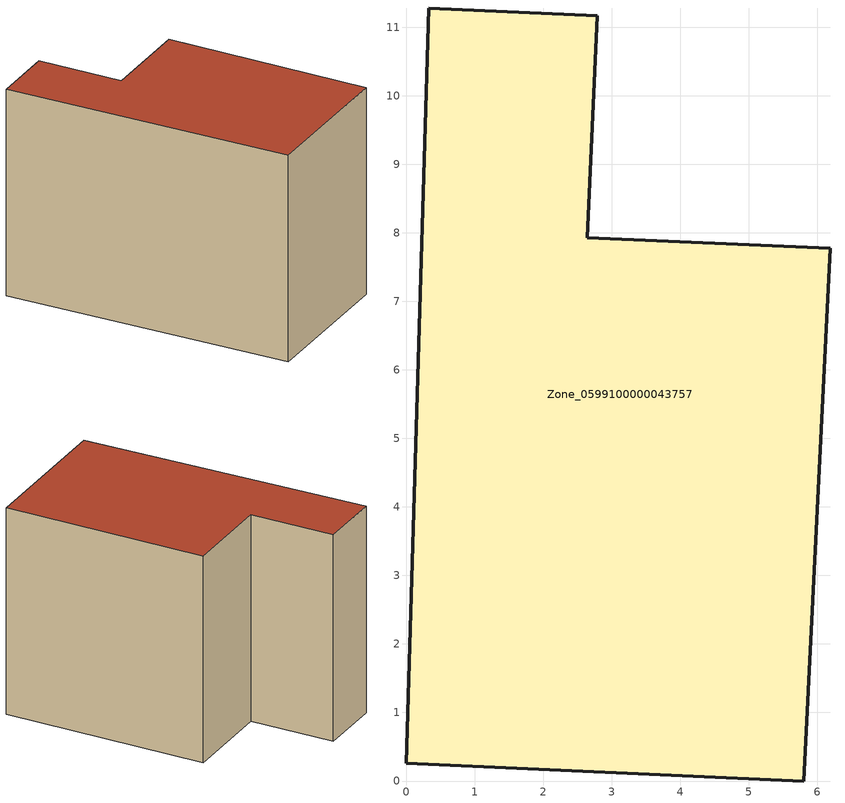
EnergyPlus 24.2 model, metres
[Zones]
Zone_0599100000043757
 floor ground (C_G): 0,0.26 0.33,11.28 2.79,11.17 2.64,7.93 6.19,7.77 5.8,0 z0.85
 wall outside (C_F): 0.33,11.28 0,0.26 5.8,0 6.19,7.77 2.64,7.93 2.79,11.17 0.33,11.28 z0.85:8.94
 roof outside (C_R): 0,0.26 5.8,0 6.19,7.77 2.64,7.93 2.79,11.17 0.33,11.28 z8.94
[BUILDING]
Pand.0599100000043757: North Axis=0; Terrain=City; Loads Convergence Tolerance Value=0.04; Temperature Convergence Tolerance Value=0.4; Solar Distribution=FullExterior; Maximum Number of Warmup Days=25; Minimum Number of Warmup Days=1
[Site:Location]
Rotterdam.The.Hague.AP_ZH_NLD Design_Conditions: Latitude=51.96; Longitude=4.45; Time Zone=1; Elevation=-4.5
[SITE:GROUNDTEMPERATURE:BUILDINGSURFACE]
18, 18, 18, 18, 18, 18, 18, 18, 18, 18, 18, 18
[MATERIAL] Thermal Absorptance=0.9; Solar Absorptance=0.7; Visible Absorptance=0.7
Name | Roughness | Thickness | Conductivity | Density | Specific Heat
G.TI.1975-1991 | MediumSmooth | 0.15 | 0.288461 | 540 | 1210
F.TI.1975-1991 | Rough | 0.3 | 0.230769 | 1920 | 840
R.TI.1975-1991 | MediumRough | 0.2 | 0.153846 | 1500 | 1000
[CONSTRUCTION]
C_G: G.TI.1975-1991
C_F: F.TI.1975-1991
C_R: R.TI.1975-1991
[ZONE]
Zone_0599100000043757: Type=1; Multiplier=1; Ceiling Height=Autocalculate; Volume=Autocalculate; Floor Area=autocalculate; Part of Total Floor Area=Yes
[ZONEINFILTRATION:DESIGNFLOWRATE]
Infil_Zone_0599100000043757: Zone or ZoneList or Space or SpaceList=Zone_0599100000043757; Schedule=AlwaysOn; Design Flow Rate Calculation Method=Flow/Area; Flow Rate per Floor Area=0.003; Constant Term Coefficient=1; Temperature Term Coefficient=0; Velocity Term Coefficient=0; Velocity Squared Term Coefficient=0
[HVACTEMPLATE:ZONE:IDEALLOADSAIRSYSTEM]
Zone_0599100000043757: Maximum Heating Supply Air Temperature=50; Minimum Cooling Supply Air Temperature=13; Maximum Heating Supply Air Humidity Ratio=0.0156; Minimum Cooling Supply Air Humidity Ratio=0.0077; Heating Limit=NoLimit; Cooling Limit=NoLimit; Dehumidification Control Type=ConstantSensibleHeatRatio; Cooling Sensible Heat Ratio=0.7; Dehumidification Setpoint=60; Humidification Control Type=None; Humidification Setpoint=30; Outdoor Air Method=None; Outdoor Air Flow Rate per Person=0.00944; Outdoor Air Flow Rate per Zone Floor Area=0; Outdoor Air Flow Rate per Zone=0; Demand Controlled Ventilation Type=None; Outdoor Air Economizer Type=NoEconomizer; Heat Recovery Type=None; Sensible Heat Recovery Effectiveness=0.7; Latent Heat Recovery Effectiveness=0.65
[ZONECONTROL:THERMOSTAT]
ThermostatControl_Zone_0599100000043757: Zone or ZoneList=Zone_0599100000043757; Control Type Schedule=DualSetpointControlType; Control 1=Thermostat_Zone_0599100000043757; Temperature Difference Between Cutout And Setpoint=0
[THERMOSTATSETPOINT:DUALSETPOINT]
Thermostat_Zone_0599100000043757: Heating Setpoint Temperature Schedule=HeatingSetpoint_Zone_0599100000043757; Cooling Setpoint Temperature Schedule=CoolingSetpoint_Zone_0599100000043757
[SCHEDULE:COMPACT]
HeatingSetpoint_Zone_0599100000043757: Through: 12/31, For: AllDays, Until: 24:00, 21
CoolingSetpoint_Zone_0599100000043757: Through: 12/31, For: AllDays, Until: 24:00, 24
DualSetpointControlType: Through: 12/31, For: AllDays, Until: 24:00, 4
AlwaysOn: Through: 12/31, For: AllDays, Until: 24:00, 1
